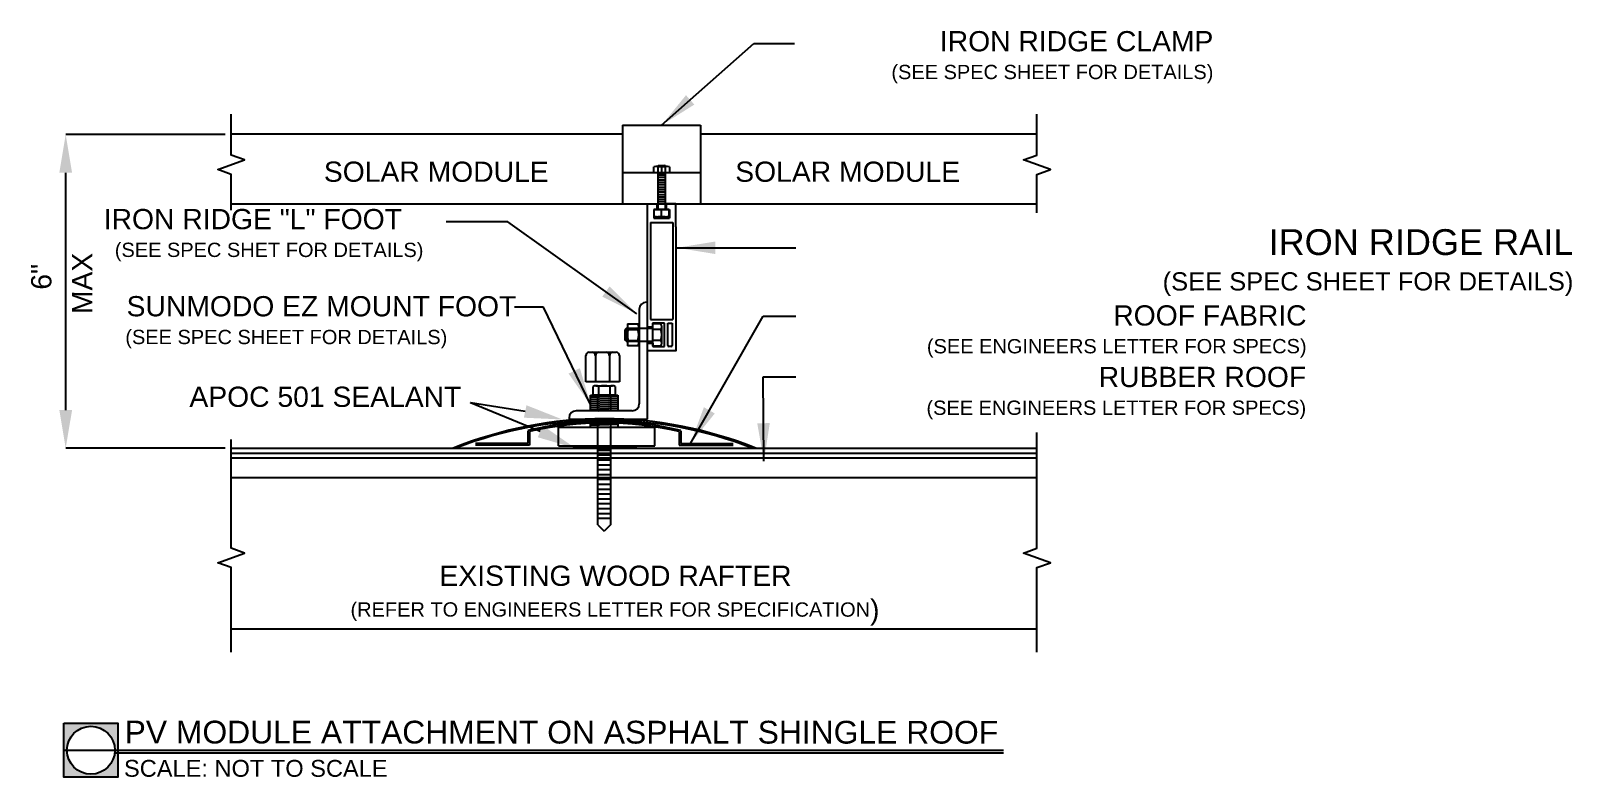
# Model space of a CAD drawing. Header units: feet. Extents: x 4354 to 4691, y 17057 to 17220.
import ezdxf

# ---------------------------------------------------------------- set-up
doc = ezdxf.new("R2010")
doc.units = ezdxf.units.FT
doc.header["$MEASUREMENT"] = 0
doc.layers.add('Z - ROOF', color=3, linetype='Continuous')
doc.layers.add('Z - TITLEBLOCK TXT', color=7, linetype='Continuous')
doc.styles.add('PAPER SPACE TXT', font='technic_.ttf', dxfattribs={"height": 0.125})
doc.styles.add('TITLE BBLOCK TEXT', font='ARIALUNI.TTF')
doc.dimstyles.new('PAPER SPACE', dxfattribs={"dimscale": 0, "dimtxt": 0.125, "dimasz": 0.125, "dimexe": 0, "dimexo": 0.020508, "dimgap": 0.041992, "dimtad": 1, "dimdec": 4, "dimzin": 3, "dimdsep": 46, "dimlunit": 4, "dimtxsty": 'PAPER SPACE TXT', "dimcen": 0.125, "dimclrd": 1, "dimclre": 1, "dimclrt": 7, "dimadec": 0, "dimazin": 0, "dimtfac": 1, "dimtdec": 4, "dimtofl": 0, "dimtmove": 2, "dimatfit": 3, "dimfxl": 1, "dimfrac": 2, "dimtolj": 1, "dimtzin": 0, "dimarcsym": 1})

msp = doc.modelspace()

# ---------------------------------------------------------------- hatches: boundary and pattern name
h = msp.add_hatch(color=6)
h.dxf.hatch_style = 1
h.paths.add_polyline_path([(4372.96, 17068.93), (4361.17, 17068.93), (4361.17, 17057.14), (4372.96, 17057.14)])
h.paths.add_polyline_path([(4372.3, 17063.04, -1), (4361.83, 17063.04, -1)], flags=16)

# ---------------------------------------------------------------- linework, layer by layer
at = {"color": 6}
for p, q in [((4397.72, 17197.8), (4483.2, 17197.8)), ((4500.23, 17197.8), (4573.7, 17197.8)), ((4397.72, 17182.47), (4573.7, 17182.47)), ((4397.72, 17129.07), (4573.7, 17129.07)), ((4397.72, 17126.94), (4573.7, 17126.94)), ((4397.72, 17122.68), (4573.7, 17122.68)), ((4361.17, 17063.04), (4566.36, 17063.04))]:
    msp.add_line(p, q, dxfattribs=at)
for p, q in [((4483.2, 17199.7), (4483.2, 17182.47)), ((4483.2, 17199.7), (4500.23, 17199.7)), ((4500.23, 17199.7), (4500.23, 17182.47)), ((4500.23, 17189.29), (4483.2, 17189.29)), ((4490.7, 17181.25), (4490.02, 17181.25)), ((4490.02, 17181.25), (4490.02, 17179.33)), ((4490.7, 17182.48), (4490.7, 17181.25)), ((4492.72, 17182.48), (4492.72, 17181.25)), ((4492.72, 17181.25), (4493.41, 17181.25)), ((4493.41, 17181.25), (4493.41, 17179.33)), ((4489.25, 17178.42), (4494.19, 17178.42)), ((4489.25, 17178.42), (4489.25, 17157.22)), ((4490.02, 17179.33), (4493.41, 17179.33)), ((4494.19, 17178.42), (4494.19, 17157.22)), ((4489.25, 17157.22), (4494.19, 17157.22)), ((4489.73, 17155.52), (4488.62, 17155.52)), ((4491.71, 17156.41), (4489.73, 17156.41)), ((4489.73, 17156.41), (4489.73, 17155.52)), ((4492.35, 17156.41), (4491.71, 17156.41)), ((4492.35, 17151.29), (4492.35, 17156.41)), ((4493.07, 17156.41), (4494.02, 17156.41)), ((4493.07, 17151.55), (4493.07, 17156.41)), ((4494.02, 17156.41), (4494.02, 17151.55)), ((4488.62, 17152), (4489.77, 17152)), ((4489.77, 17152), (4489.77, 17151.29)), ((4489.77, 17151.29), (4492.35, 17151.29)), ((4493.77, 17151.29), (4493.33, 17151.29)), ((4471.49, 17135.68), (4471.49, 17135.45)), ((4471.49, 17135.45), (4488.62, 17135.45))]:
    msp.add_line(p, q)
at = {"color": 1}
for p, q in [((4490.84, 17190.67), (4492.58, 17190.67)), ((4490.96, 17190.79), (4491.08, 17190.91)), ((4490.96, 17190.67), (4490.96, 17190.79)), ((4492.46, 17190.79), (4490.96, 17190.79)), ((4490.96, 17189.29), (4490.96, 17190.67)), ((4491.08, 17190.91), (4492.34, 17190.91)), ((4491.71, 17190.56), (4491.71, 17189.29)), ((4492.46, 17190.79), (4492.34, 17190.91)), ((4492.46, 17190.79), (4492.46, 17190.67)), ((4492.46, 17190.67), (4492.46, 17189.29)), ((4490.96, 17181.25), (4490.96, 17189.29)), ((4490.96, 17189.29), (4492.46, 17189.29)), ((4492.46, 17188.76), (4490.96, 17188.76)), ((4492.46, 17188.23), (4490.96, 17188.23)), ((4492.46, 17187.69), (4490.96, 17187.69)), ((4492.46, 17187.16), (4490.96, 17187.16)), ((4492.46, 17189.29), (4492.46, 17181.25)), ((4492.46, 17186.63), (4490.96, 17186.63)), ((4492.46, 17186.1), (4490.96, 17186.1)), ((4492.46, 17185.57), (4490.96, 17185.57)), ((4490.96, 17181.25), (4490.96, 17185.38)), ((4492.46, 17185.03), (4490.96, 17185.03)), ((4492.46, 17184.5), (4490.96, 17184.5)), ((4492.46, 17183.97), (4490.96, 17183.97)), ((4492.46, 17185.38), (4492.46, 17181.25)), ((4493.31, 17181.25), (4490.12, 17181.25)), ((4490.12, 17179.79), (4490.12, 17181.25)), ((4490.12, 17181.25), (4493.31, 17181.25)), ((4492.46, 17183.44), (4490.96, 17183.44)), ((4492.46, 17182.91), (4490.96, 17182.91)), ((4491.71, 17179.79), (4491.71, 17181.25)), ((4493.31, 17181.25), (4493.31, 17179.79)), ((4492.51, 17179.67), (4490.91, 17179.67)), ((4488.62, 17161), (4488.39, 17161)), ((4488.62, 17135.45), (4488.62, 17161)), ((4486.83, 17159.44), (4486.83, 17138.8)), ((4483.97, 17155.23), (4483.7, 17154.95)), ((4483.7, 17154.95), (4483.7, 17152.74)), ((4484.24, 17155.23), (4483.97, 17155.23)), ((4483.97, 17152.47), (4483.97, 17155.23)), ((4484.24, 17156.24), (4484.24, 17151.45)), ((4484.24, 17155.64), (4484.24, 17155.64)), ((4488.62, 17155.23), (4484.24, 17155.23)), ((4484.4, 17155.05), (4486.55, 17155.05)), ((4486.71, 17156.24), (4486.71, 17151.45)), ((4489.73, 17155.23), (4488.62, 17155.23)), ((4491.55, 17155.05), (4489.73, 17155.05)), ((4491.75, 17152.05), (4491.75, 17155.65)), ((4483.97, 17152.47), (4483.7, 17152.74)), ((4483.97, 17152.47), (4484.24, 17152.47)), ((4484.24, 17152.47), (4488.62, 17152.47)), ((4484.24, 17152.05), (4484.24, 17152.06)), ((4484.4, 17152.65), (4486.55, 17152.65)), ((4488.62, 17152.47), (4489.73, 17152.47)), ((4491.55, 17152.65), (4489.73, 17152.65)), ((4477.35, 17142.73), (4480.98, 17142.73)), ((4477.76, 17137.24), (4477.76, 17140.7)), ((4477.95, 17142.54), (4477.95, 17140.7)), ((4480.37, 17142.54), (4480.37, 17140.7)), ((4480.56, 17140.7), (4480.56, 17137.24)), ((4485.27, 17137.24), (4473.05, 17137.24)), ((4477.76, 17132.53), (4477.76, 17135.45)), ((4480.56, 17135.45), (4480.56, 17132.53)), ((4477.76, 17112.3), (4477.76, 17132.53)), ((4480.56, 17132.53), (4480.56, 17112.3)), ((4397.72, 17128), (4573.7, 17128)), ((4480.56, 17128.59), (4477.76, 17128.59)), ((4480.56, 17127.53), (4477.76, 17127.53)), ((4480.56, 17126.47), (4477.76, 17126.47)), ((4480.56, 17125.4), (4477.76, 17125.4)), ((4480.56, 17124.34), (4477.76, 17124.34)), ((4480.56, 17123.27), (4477.76, 17123.27)), ((4480.56, 17122.21), (4477.76, 17122.21)), ((4480.56, 17121.14), (4477.76, 17121.14)), ((4480.56, 17120.08), (4477.76, 17120.08)), ((4480.56, 17119.02), (4477.76, 17119.02)), ((4480.56, 17117.95), (4477.76, 17117.95)), ((4480.56, 17116.89), (4477.76, 17116.89)), ((4480.56, 17115.82), (4477.76, 17115.82)), ((4480.56, 17114.76), (4477.76, 17114.76)), ((4480.56, 17113.69), (4477.76, 17113.69)), ((4477.76, 17112.3), (4479.16, 17110.9)), ((4480.56, 17112.3), (4479.16, 17110.9)), ((4397.72, 17089.61), (4573.7, 17089.61))]:
    msp.add_line(p, q, dxfattribs=at)
at = {"color": 3}
for p, q in [((4475.15, 17144.57), (4475.15, 17149.32)), ((4475.83, 17150.04), (4481.8, 17150.04)), ((4477.26, 17149.32), (4477.26, 17143.59)), ((4480.35, 17149.32), (4480.35, 17143.59)), ((4482.48, 17149.32), (4482.48, 17143.59)), ((4475.15, 17143.59), (4475.15, 17144.57)), ((4482.48, 17143.59), (4475.15, 17143.59)), ((4476.2, 17137.24), (4476.2, 17140.7)), ((4476.2, 17140.7), (4482.13, 17140.7)), ((4476.2, 17140.2), (4482.13, 17140.42)), ((4476.2, 17139.77), (4482.13, 17139.99)), ((4482.13, 17140.7), (4482.13, 17137.24)), ((4476.2, 17138.03), (4482.13, 17138.26)), ((4476.2, 17137.6), (4482.13, 17137.83)), ((4476.22, 17139.33), (4482.14, 17139.56)), ((4476.24, 17138.9), (4482.16, 17139.12)), ((4476.24, 17138.47), (4482.16, 17138.69)), ((4478.02, 17137.24), (4482.14, 17137.39)), ((4469.2, 17129.59), (4469.2, 17133.66)), ((4469.2, 17133.66), (4490.24, 17133.66)), ((4476.2, 17133.66), (4476.2, 17135.45)), ((4476.2, 17135.15), (4482.13, 17135.38)), ((4476.2, 17134.8), (4482.11, 17135.02)), ((4476.2, 17134.44), (4482.13, 17134.66)), ((4476.2, 17134.09), (4482.13, 17134.31)), ((4482.13, 17135.45), (4482.13, 17133.66)), ((4490.24, 17129.59), (4490.24, 17133.66)), ((4462.47, 17130.11), (4451.05, 17130.1)), ((4462.47, 17132.9), (4462.47, 17130.11)), ((4462.83, 17132.69), (4462.83, 17129.75)), ((4495.55, 17132.69), (4495.54, 17129.75)), ((4495.91, 17132.9), (4495.91, 17130.11)), ((4495.91, 17130.11), (4507.32, 17130.1)), ((4462.83, 17129.75), (4451.05, 17129.74)), ((4469.2, 17129.59), (4473.42, 17129.59)), ((4472.62, 17129.07), (4472.62, 17129.59)), ((4486.08, 17129.07), (4472.62, 17129.07)), ((4473.42, 17129.59), (4490.24, 17129.59)), ((4485.35, 17129.59), (4486.08, 17129.59)), ((4486.08, 17129.59), (4486.08, 17129.07)), ((4495.54, 17129.75), (4507.32, 17129.74))]:
    msp.add_line(p, q, dxfattribs=at)
at = {"color": 1}
for points in [[(4493.44, 17190.56), (4493.44, 17189.29), (4489.98, 17189.29), (4489.98, 17190.56)], [(4484.24, 17156.24), (4486.71, 17156.24)], [(4491.55, 17156.24), (4489.73, 17156.24), (4489.73, 17151.45), (4491.55, 17151.45)], [(4486.71, 17151.45), (4484.24, 17151.45)], [(4481.58, 17142.54), (4481.58, 17140.7), (4476.74, 17140.7), (4476.74, 17142.54)]]:
    msp.add_lwpolyline(points, dxfattribs=at)
for points in [[(4488.62, 17177.46), (4488.62, 17182.47), (4490.7, 17182.47)], [(4494.81, 17177.46), (4494.81, 17182.47), (4492.72, 17182.47)], [(4488.62, 17155.52), (4488.62, 17177.46)], [(4494.81, 17177.46), (4494.81, 17150.35), (4488.62, 17150.35), (4488.62, 17152)]]:
    msp.add_lwpolyline(points)
at = {"color": 6}
msp.add_lwpolyline([(4361.17, 17068.93), (4372.96, 17068.93), (4372.96, 17057.14), (4361.17, 17057.14)], close=True, dxfattribs=at)
msp.add_circle((4367.06, 17063.04), 5.23, dxfattribs=at)
at = {"color": 1}
for centre, radius, start, end in [((4490.85, 17187.07), 3.6, 76.1061, 103.8939), ((4492.58, 17187.07), 3.6, 76.1061, 103.8939), ((4490.91, 17182.38), 2.71, 252.8487, 287.1513), ((4492.51, 17182.38), 2.71, 252.8487, 287.1513), ((4488.39, 17159.44), 1.56, 90, 180), ((4485.4, 17155.64), 1.16, 149.0201, 210.9799), ((4488.64, 17153.85), 4.4, 164.2217, 195.7782), ((4485.55, 17155.64), 1.16, 329.0201, 30.9799), ((4482.31, 17153.85), 4.4, 344.2218, 15.7783), ((4490.72, 17155.64), 1.02, 324.1655, 35.8345), ((4487.95, 17153.85), 3.8, 341.6338, 18.3662), ((4485.4, 17152.05), 1.16, 149.0201, 210.9799), ((4485.55, 17152.05), 1.16, 329.0201, 30.9799), ((4490.72, 17152.05), 1.02, 324.1654, 35.8346), ((4477.35, 17141.7), 1.03, 54.1654, 125.8346), ((4479.16, 17138.89), 3.84, 71.6338, 108.3662), ((4480.98, 17141.7), 1.03, 54.1655, 125.8345), ((4473.05, 17135.68), 1.56, 90, 180), ((4485.27, 17138.8), 1.56, 270, 0)]:
    msp.add_arc(centre, radius, start, end, dxfattribs=at)
for centre, start, end in [((4493.33, 17151.55), 180, 270), ((4493.77, 17151.55), 270, 0)]:
    msp.add_arc(centre, 0.258, start, end)
at = {"color": 3}
for centre, radius, start, end in [((4475.94, 17149.26), 0.794, 98.1995, 175.7472), ((4476.47, 17149.26), 0.794, 4.2528, 81.8005), ((4478.05, 17149.26), 0.794, 98.1995, 175.7472), ((4479.56, 17149.26), 0.794, 4.2528, 81.8005), ((4481.14, 17149.26), 0.794, 98.1995, 175.7472), ((4481.69, 17149.26), 0.794, 4.2528, 81.8005), ((4479.24, 17047.56), 87.95, 67.933, 112.067), ((4479.14, 17046.3), 88.87, 68.6588, 111.3412), ((4479.19, 17065.17), 69.77, 76.1335, 103.8665), ((4479.19, 17061.88), 72.68, 76.9926, 103.0074)]:
    msp.add_arc(centre, radius, start, end, dxfattribs=at)
at = {"layer": 'Z - ROOF', "color": 7, "linetype": 'Continuous', "flags": 128}
for points in [[(4397.72, 17181.08), (4397.72, 17188.91), (4394.8, 17189.97), (4400.64, 17192.1), (4397.72, 17193.16), (4397.72, 17202.11)], [(4573.7, 17180.53), (4573.7, 17188.91), (4576.62, 17189.97), (4570.78, 17192.1), (4573.7, 17193.16), (4573.7, 17202.11)], [(4397.72, 17084.47), (4397.72, 17102.97), (4394.8, 17104.03), (4400.64, 17106.16), (4397.72, 17107.22), (4397.72, 17130.99)], [(4573.7, 17084.47), (4573.7, 17102.97), (4576.62, 17104.03), (4570.78, 17106.16), (4573.7, 17107.22), (4573.7, 17132.49)]]:
    msp.add_lwpolyline(points, dxfattribs=at)
at = {"layer": 'Z - ROOF'}
for points in [[(4465.2, 17132.74), (4449.99, 17139.02), (4449.99, 17139.02)], [(4461.91, 17137.1), (4449.99, 17139.02), (4449.99, 17139.02)]]:
    msp.add_lwpolyline(points, dxfattribs=at)
for points in [[(4462.2, 17138.46), (4470.06, 17135.35), (4461.62, 17135.74)], [(4465.73, 17134.03), (4472.9, 17129.07), (4464.67, 17131.46)]]:
    msp.add_solid(points, dxfattribs=at)
at = {"layer": 'Z - TITLEBLOCK TXT', "color": 1}
for p, q in [((4396.35, 17197.64), (4361.55, 17197.64)), ((4361.55, 17137.4), (4361.55, 17189.3)), ((4396.35, 17129.07), (4361.55, 17129.07))]:
    msp.add_line(p, q, dxfattribs=at)
at = {"layer": 'Z - TITLEBLOCK TXT', "color": 251, "linetype": 'Continuous'}
msp.add_line((4372.3, 17062.45), (4566.36, 17062.45), dxfattribs=at)
at = {"layer": 'Z - TITLEBLOCK TXT', "color": 1}
for points in [[(4360.16, 17189.3), (4362.94, 17189.3), (4361.55, 17197.64)], [(4360.16, 17137.4), (4362.94, 17137.4), (4361.55, 17129.07)]]:
    msp.add_solid(points, dxfattribs=at)

# ---------------------------------------------------------------- texts
at = {"layer": 'Z - TITLEBLOCK TXT', "color": 7, "style": 'TITLE BBLOCK TEXT'}
for s, insert, char_height, width, attachment_point, rotation in [('\\A1;\\pt646.82;IRON RIDGE CLAMP\\P{\\H0.7063x;(SEE SPEC SHEET FOR DETAILS)}', (4612.23, 17220.27), 4.4236, 90.2629, 3, 0.0114), ('\\A1;\\pt646.82;SOLAR MODULE', (4417.94, 17191.74), 4.4236, 111.7592, 1, 359.9886), ('\\A1;\\pt646.82;SOLAR MODULE', (4507.8, 17191.74), 4.4236, 111.7592, 1, 359.9886), ('\\A1;IRON RIDGE "L" FOOT\\P\\pt646.82;{\\H0.7063x;  (SEE SPEC SHET FOR DETAILS)\\P\\pi71.554,t718.38; }', (4369.85, 17181.38), 4.4236, 72.7668, 1, 359.9886), ('\\A1;\\pt825.14;IRON RIDGE RAIL\\P{\\H0.7063x;(SEE SPEC SHEET FOR DETAILS)}', (4690.86, 17176.96), 5.6431, 169.7883, 3, 0.0114), ('\\A1;MAX', (4362.94, 17158.4), 4.424, 72.7668, 1, 89.9886), ('\\A1;6"', (4354, 17163.73), 4.424, 72.7668, 1, 89.9886), ('\\A1;\\pi12.399,t659.22;SUNMODO EZ MOUNT FOOT\\P\\pi0,t646.82;{\\H0.7063x;          (SEE SPEC SHEET FOR DETAILS)\\P\\pi95.407,t742.23;} ', (4362.45, 17162.33), 4.4236, 97.1236, 1, 359.9886), ('\\A1;\\pt646.82;ROOF FABRIC\\P{\\H0.7063x;(SEE ENGINEERS LETTER FOR SPECS)}', (4632.59, 17160.32), 4.4236, 110.3687, 3, 0.0114), ('\\A1;\\pt646.82;RUBBER ROOF\\P{\\H0.7063x;(SEE ENGINEERS LETTER FOR SPECS)}', (4632.5, 17146.87), 4.4236, 110.3687, 3, 0.0114), ('\\A1;\\pi19.892,t666.71;APOC 501 SEALANT ', (4368.68, 17142.54), 4.4236, 79.1765, 1, 359.9886), ('\\A1;\\pi26.895,t673.72;EXISTING WOOD RAFTER\\P\\pi7.4608,t654.28;{\\H0.7063x;(REFER TO ENGINEERS LETTER FOR SPECIFICATION})', (4416.3, 17103.41), 4.4236, 130.138, 1, 359.9886), ('PV MODULE ATTACHMENT ON ASPHALT SHINGLE ROOF', (4374.42, 17069.5), 4.9766, 191.6609, 1, 359.9886), ('SCALE: NOT TO SCALE', (4374.28, 17060.93), 3.6907, 80.1638, 1, 359.9886)]:
    msp.add_mtext(s, dxfattribs=dict(at, insert=insert, char_height=char_height, width=width, attachment_point=attachment_point, rotation=rotation))

# ---------------------------------------------------------------- leaders
at = {"layer": 'Z - ROOF'}
for points in [[(4491.71, 17199.7), (4511.84, 17217.53), (4520.73, 17217.53)], [(4486.32, 17158.47), (4458.14, 17178.58), (4444.63, 17178.58)], [(4495.11, 17172.89), (4521.03, 17172.89)], [(4476.24, 17138.47), (4465.92, 17159.89), (4459.58, 17159.89)], [(4498.02, 17130.11), (4513.86, 17157.93), (4521.03, 17157.93)], [(4514.06, 17126.21), (4513.86, 17144.67), (4521.03, 17144.67)]]:
    msp.add_leader(points, dimstyle='PAPER SPACE', override={"dimscale": 66.653699, "dimtad": 0}, dxfattribs=at)

doc.saveas('drawing.dxf')
